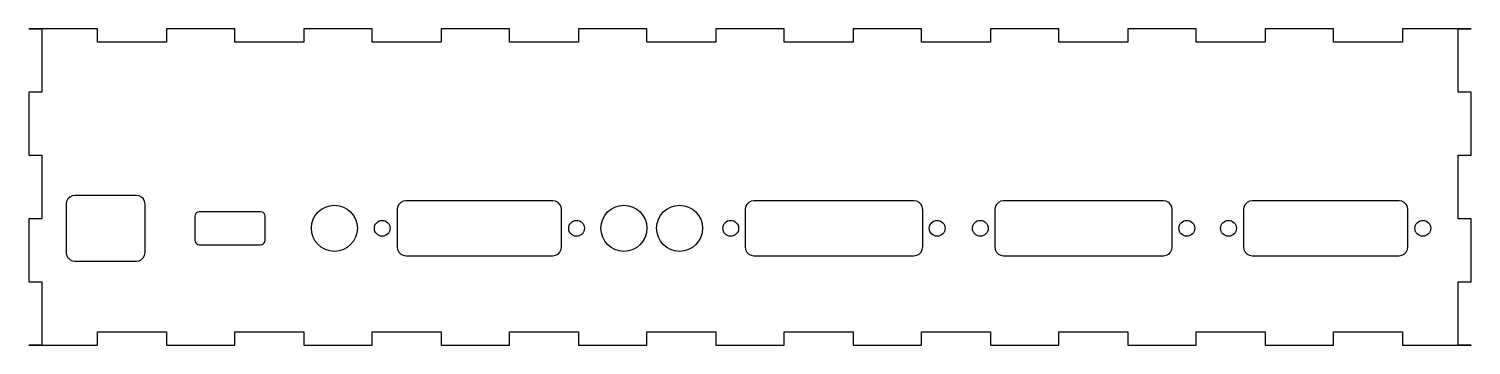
# Model space of a CAD drawing. Extents: x 0 to 329, y 0 to 72.
import ezdxf

# ---------------------------------------------------------------- set-up
doc = ezdxf.new("R2010")
doc.units = 0

msp = doc.modelspace()

# ---------------------------------------------------------------- linework, layer by layer
at = {"layer": 'CUT'}
for points in [[(0, 0), (15.6367, 0), (15.6367, 3), (31.3633, 3), (31.3633, 0), (46.97, 0), (46.97, 3), (62.6967, 3), (62.6967, 0), (78.3033, 0), (78.3033, 3), (94.03, 3), (94.03, 0), (109.6367, 0), (109.6367, 3), (125.3633, 3), (125.3633, 0), (140.97, 0), (140.97, 3), (156.6967, 3), (156.6967, 0), (172.3033, 0), (172.3033, 3), (188.03, 3), (188.03, 0), (203.6367, 0), (203.6367, 3), (219.3633, 3), (219.3633, 0), (234.97, 0), (234.97, 3), (250.6967, 3), (250.6967, 0), (266.3033, 0), (266.3033, 3), (282.03, 3), (282.03, 0), (297.6367, 0), (297.6367, 3), (313.3633, 3), (313.3633, 0), (329, 0), (326, 0), (326, 14.43), (329, 14.43), (329, 28.77), (326, 28.77), (326, 43.23), (329, 43.23), (329, 57.57), (326, 57.57), (326, 72), (329, 72), (313.3633, 72), (313.3633, 69), (297.6367, 69), (297.6367, 72), (282.03, 72), (282.03, 69), (266.3033, 69), (266.3033, 72), (250.6967, 72), (250.6967, 69), (234.97, 69), (234.97, 72), (219.3633, 72), (219.3633, 69), (203.6367, 69), (203.6367, 72), (188.03, 72), (188.03, 69), (172.3033, 69), (172.3033, 72), (156.6967, 72), (156.6967, 69), (140.97, 69), (140.97, 72), (125.3633, 72), (125.3633, 69), (109.6367, 69), (109.6367, 72), (94.03, 72), (94.03, 69), (78.3033, 69), (78.3033, 72), (62.6967, 72), (62.6967, 69), (46.97, 69), (46.97, 72), (31.3633, 72), (31.3633, 69), (15.6367, 69), (15.6367, 72), (0, 72), (3, 72), (3, 57.57), (0, 57.57), (0, 43.23), (3, 43.23), (3, 28.77), (0, 28.77), (0, 14.43), (3, 14.43), (3, 0)], [(26.51, 32.1), (26.4121, 32.718), (26.128, 33.2756), (25.6856, 33.718), (25.128, 34.0021), (24.51, 34.1), (10.51, 34.1), (9.892, 34.0021), (9.3344, 33.718), (8.892, 33.2756), (8.6079, 32.718), (8.51, 32.1), (8.51, 21.1), (8.6079, 20.482), (8.892, 19.9244), (9.3344, 19.482), (9.892, 19.1979), (10.51, 19.1), (24.51, 19.1), (25.128, 19.1979), (25.6856, 19.482), (26.128, 19.9244), (26.4121, 20.482), (26.51, 21.1)], [(53.878, 29.35), (53.8291, 29.659), (53.687, 29.9378), (53.4658, 30.159), (53.187, 30.3011), (52.878, 30.35), (38.878, 30.35), (38.569, 30.3011), (38.2902, 30.159), (38.069, 29.9378), (37.9269, 29.659), (37.878, 29.35), (37.878, 23.85), (37.9269, 23.541), (38.069, 23.2622), (38.2902, 23.041), (38.569, 22.8989), (38.878, 22.85), (52.878, 22.85), (53.187, 22.8989), (53.4658, 23.041), (53.687, 23.2622), (53.8291, 23.541), (53.878, 23.85)], [(121.529, 30.85), (121.4311, 31.468), (121.147, 32.0256), (120.7046, 32.468), (120.147, 32.7521), (119.529, 32.85), (86.029, 32.85), (85.411, 32.7521), (84.8534, 32.468), (84.411, 32.0256), (84.1269, 31.468), (84.029, 30.85), (84.029, 22.35), (84.1269, 21.732), (84.411, 21.1744), (84.8534, 20.732), (85.411, 20.4479), (86.029, 20.35), (119.529, 20.35), (120.147, 20.4479), (120.7046, 20.732), (121.147, 21.1744), (121.4311, 21.732), (121.529, 22.35)], [(203.906, 30.85), (203.8081, 31.468), (203.524, 32.0256), (203.0816, 32.468), (202.524, 32.7521), (201.906, 32.85), (165.406, 32.85), (164.788, 32.7521), (164.2304, 32.468), (163.788, 32.0256), (163.5039, 31.468), (163.406, 30.85), (163.406, 22.35), (163.5039, 21.732), (163.788, 21.1744), (164.2304, 20.732), (164.788, 20.4479), (165.406, 20.35), (201.906, 20.35), (202.524, 20.4479), (203.0816, 20.732), (203.524, 21.1744), (203.8081, 21.732), (203.906, 22.35)], [(260.836, 30.85), (260.7381, 31.468), (260.454, 32.0256), (260.0116, 32.468), (259.454, 32.7521), (258.836, 32.85), (222.336, 32.85), (221.718, 32.7521), (221.1604, 32.468), (220.718, 32.0256), (220.4339, 31.468), (220.336, 30.85), (220.336, 22.35), (220.4339, 21.732), (220.718, 21.1744), (221.1604, 20.732), (221.718, 20.4479), (222.336, 20.35), (258.836, 20.35), (259.454, 20.4479), (260.0116, 20.732), (260.454, 21.1744), (260.7381, 21.732), (260.836, 22.35)], [(314.559, 30.85), (314.4611, 31.468), (314.177, 32.0256), (313.7346, 32.468), (313.177, 32.7521), (312.559, 32.85), (279.059, 32.85), (278.441, 32.7521), (277.8834, 32.468), (277.441, 32.0256), (277.1569, 31.468), (277.059, 30.85), (277.059, 22.35), (277.1569, 21.732), (277.441, 21.1744), (277.8834, 20.732), (278.441, 20.4479), (279.059, 20.35), (312.559, 20.35), (313.177, 20.4479), (313.7346, 20.732), (314.177, 21.1744), (314.4611, 21.732), (314.559, 22.35)]]:
    msp.add_lwpolyline(points, close=True, dxfattribs=at)
for centre, radius in [((69.694, 26.6), 5.25), ((135.734, 26.6), 5.25), ((148.434, 26.6), 5.25), ((80.614, 26.6), 1.8), ((124.944, 26.6), 1.8), ((160.106, 26.6), 1.8), ((207.206, 26.6), 1.8), ((217.036, 26.6), 1.8), ((264.136, 26.6), 1.8), ((273.644, 26.6), 1.8), ((317.974, 26.6), 1.8)]:
    msp.add_circle(centre, radius, dxfattribs=at)

doc.saveas('drawing.dxf')
